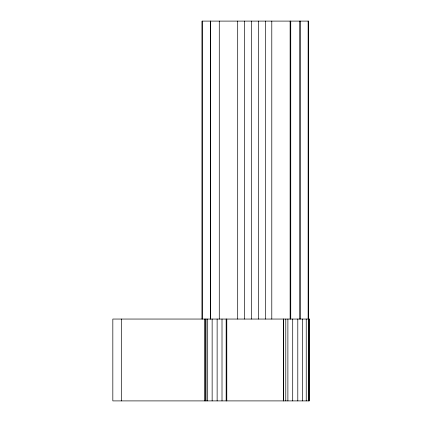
<?xml version="1.0" encoding="UTF-8"?>
<svg xmlns="http://www.w3.org/2000/svg" width="422" height="422" viewBox="0 0 422 422"><rect width="100%" height="100%" fill="white"/><g stroke="black" fill="none" stroke-linecap="round" stroke-linejoin="round"><path stroke-width="0.63" d="M309.126 319.048L309.126 400.9M308.64 319.137L308.64 21.1L202.08 21.1L202.08 319.048M308.551 319.048L308.551 400.9M308.129 21.1L308.129 319.048M306.24 319.048L306.24 400.9M302.5 319.048L302.5 400.9M300.142 21.1L300.142 319.048M299.884 21.1L299.884 319.048M297.795 319.048L297.795 400.9M292.71 319.048L292.71 400.9M290.742 21.1L290.742 319.048M290.12 21.1L290.12 319.048M287.888 319.048L287.888 400.9M285.773 319.048L285.773 400.9M283.568 319.048L283.568 400.9M283.452 319.048L283.452 400.9M271.789 21.1L271.789 319.048M265.533 21.1L265.533 319.048M258.591 21.1L258.591 319.048M251.412 21.1L251.412 319.048M244.449 21.1L244.449 319.048M237.697 21.1L237.697 319.048M226.793 319.048L226.793 400.9M226.15 319.048L226.15 400.9M222.009 319.048L222.009 400.9M219.276 21.1L219.276 319.048M217.13 319.048L217.13 400.9M212.145 319.048L212.145 400.9M210.594 21.1L210.594 319.048M210.467 21.1L210.467 319.048M207.693 319.048L207.693 400.9M206.02 319.048L206.02 400.9M205.108 319.048L205.108 400.9M204.855 319.048L204.855 400.9M202.17 21.1L202.17 319.048M121.309 319.048L121.309 400.9M309.173 319.048L112.827 319.048L112.827 400.9L309.173 400.9L309.173 319.048"/></g></svg>
